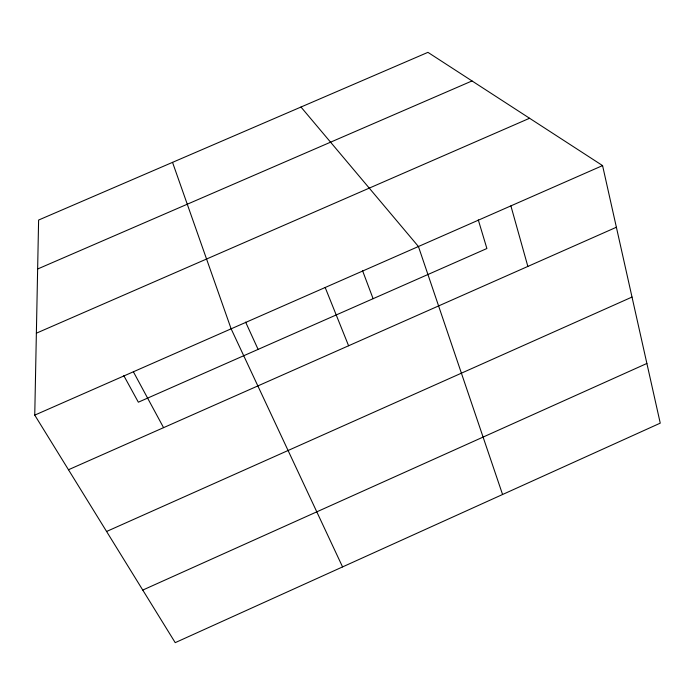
<?xml version="1.0" encoding="UTF-8"?>
<svg xmlns="http://www.w3.org/2000/svg" width="695" height="695" viewBox="0 0 695 695"><rect width="100%" height="100%" fill="white"/><g stroke="black" fill="none" stroke-linecap="round" stroke-linejoin="round"><path stroke-width="1.04" d="M34.75 415.123L38.607 220.046L427.929 52.351L602.574 165.592L660.25 423.142L175.218 642.649L34.75 415.123L602.574 165.592M142.762 590.072L646.889 363.459M106.587 531.475L632.016 297.06M68.475 469.742L616.387 227.248M36.366 333.192L529.573 118.263M37.643 269L472.027 80.941M300.978 107.039L418.433 246.517L502.572 494.501M123.806 375.639L138.348 402.197L486.891 248.515L478.282 219.881M133.379 371.782L163.568 427.651M342.565 566.911L231.131 328.831L172.534 162.361M245.622 322.115L258.106 349.394M325.182 287.495L348.595 345.762M362.573 270.729L373.102 298.694M510.895 205.885L527.853 266.428"/></g></svg>
